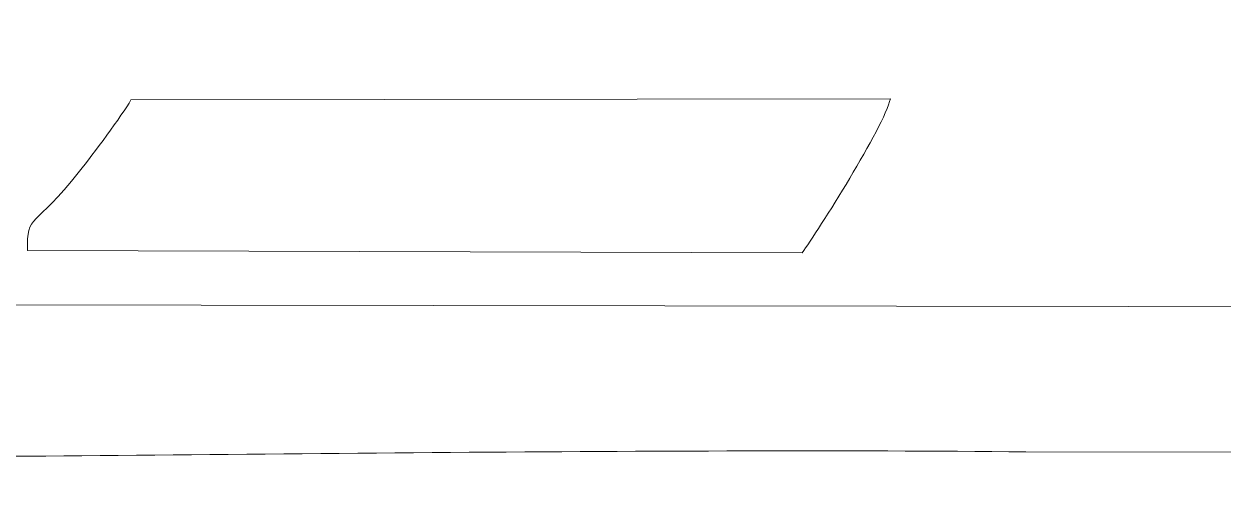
# Model space of a CAD drawing. Header units: millimetres. Extents: x -151 to 151, y -151 to 151.
# Drawn here: x 29.97 to 55.52, y -76.76 to -66.6 of the extents above; entities that cross this region are included whole.
import ezdxf

# ---------------------------------------------------------------- set-up
doc = ezdxf.new("R2010")
doc.units = ezdxf.units.MM
doc.header["$MEASUREMENT"] = 0
doc.layers.add('layer 1', color=7, linetype='Continuous')

msp = doc.modelspace()

# ---------------------------------------------------------------- linework, layer by layer
at = {"layer": 'layer 1', "color": 242, "lineweight": 20}
msp.add_ellipse((-0.0452, -0.0454), major_axis=(0, 151.0001), ratio=1, dxfattribs=at)
at = {"layer": 'layer 1', "color": 250, "lineweight": 20}
for points, knots in [([(30.0432, -71.433), (30.0239, -70.6398), (30.1832, -70.9817), (31.1537, -69.7448), (31.1537, -69.7448), (31.433, -69.3888), (32.0585, -68.5596), (32.248, -68.2213), (32.248, -68.2213), (32.248, -68.2213), (48.4323, -68.1977), (48.4323, -68.1977), (48.4323, -68.1977), (48.2886, -68.8114), (46.8897, -71.016), (46.5505, -71.4872), (46.5505, -71.4872), (46.5505, -71.4872), (30.0432, -71.433), (30.0432, -71.433)], [0, 0, 0, 0, 0.1666667, 0.1666667, 0.1666667, 0.1666667, 0.3333333, 0.3333333, 0.3333333, 0.3333333, 0.5, 0.5, 0.5, 0.5, 0.6666667, 0.6666667, 0.6666667, 0.6666667, 1, 1, 1, 1]), ([(26.6583, -75.8473), (26.7265, -75.1772), (26.7853, -75.2847), (27.1465, -74.8593), (27.1465, -74.8593), (27.1465, -74.8593), (28.7985, -72.5975), (28.7985, -72.5975), (28.7985, -72.5975), (28.7985, -72.5975), (97.9599, -72.697), (97.9599, -72.697), (97.9599, -72.697), (99.5293, -72.6938), (110.4629, -72.5864), (110.9944, -72.7335), (110.9944, -72.7335), (110.9944, -72.7335), (110.9241, -75.6937), (110.9241, -75.6937), (110.9241, -75.6937), (109.4085, -75.9561), (106.1642, -75.7604), (104.4086, -75.756), (104.4086, -75.756), (104.4086, -75.756), (51.3197, -75.7306), (51.3197, -75.7306), (51.3197, -75.7306), (43.6287, -75.6547), (34.5417, -75.8005), (26.6583, -75.8473)], [0, 0, 0, 0, 0.1111111, 0.1111111, 0.1111111, 0.1111111, 0.2222222, 0.2222222, 0.2222222, 0.2222222, 0.3333333, 0.3333333, 0.3333333, 0.3333333, 0.4444444, 0.4444444, 0.4444444, 0.4444444, 0.5555556, 0.5555556, 0.5555556, 0.5555556, 0.6666667, 0.6666667, 0.6666667, 0.6666667, 0.7777778, 0.7777778, 0.7777778, 0.7777778, 1, 1, 1, 1])]:
    msp.add_open_spline(points, degree=3, knots=knots, dxfattribs=at)

doc.saveas('drawing.dxf')
